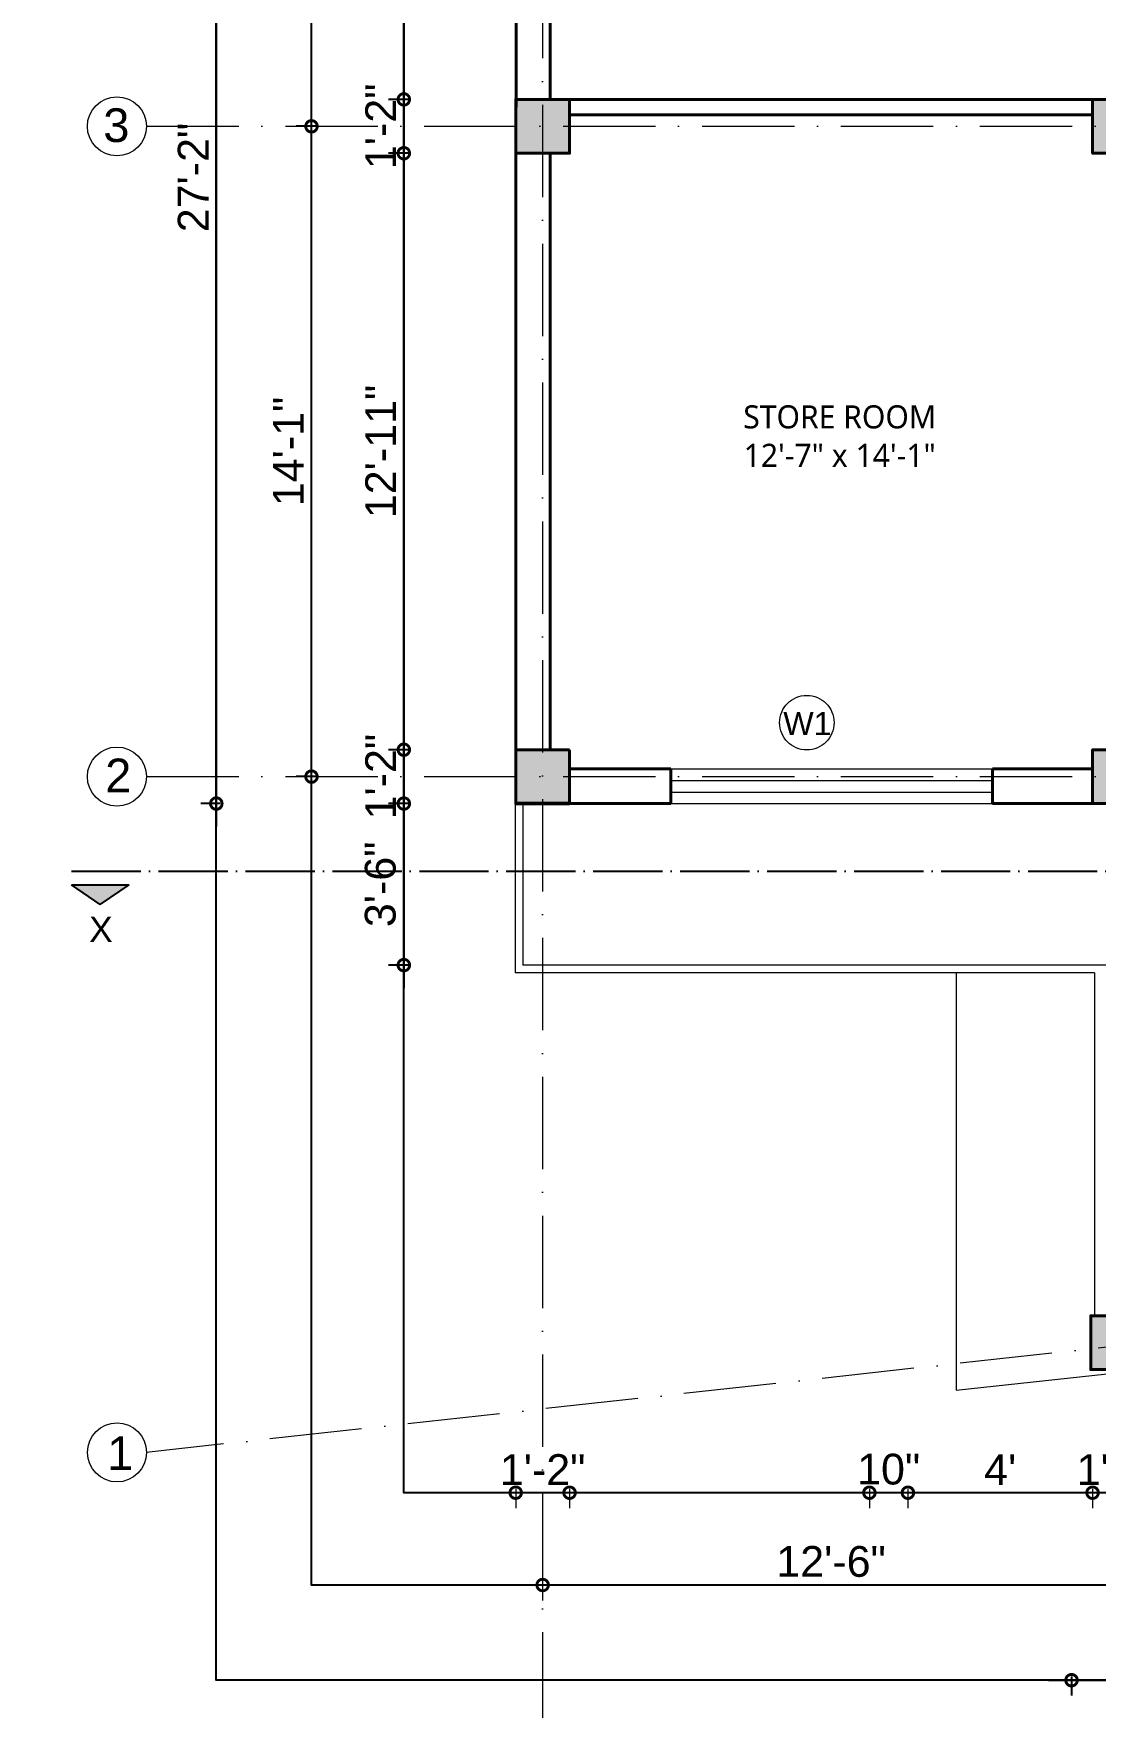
# Model space of a CAD drawing. Header units: inches. Extents: x -71 to 2682309, y -3332 to 801571.
# Drawn here: x 2667740 to 2668016.1, y 797199.4 to 797634.6 of the extents above; entities that cross this region are included whole.
import ezdxf

# ---------------------------------------------------------------- set-up
doc = ezdxf.new("R2010")
doc.units = ezdxf.units.IN
doc.header["$MEASUREMENT"] = 0
doc.header["$PDMODE"] = 99
for name, pattern in [('ACAD_ISO04W100', [30, 24, -3, 0, -3]), ('ACAD_ISO10W100', [18, 12, -3, 0, -3]), ('SOLID', [0])]:
    doc.linetypes.add(name, pattern=pattern)
for name, color, linetype, lineweight in [('CENTER  LINE RA', 10, 'ACAD_ISO04W100', 18), ('CONC. OUTLINE RA', 150, 'Continuous', 40), ('dimension EA', 251, 'Continuous', 5), ('DOOR-WIN RA', 3, 'Continuous', 20), ('elev 2', 20, 'Continuous', 25), ('Hatch', 254, 'Continuous', 9), ('HATCH RA', 8, 'Continuous', 9), ('stair EA', 132, 'Continuous', 5), ('Text', 7, 'Continuous', 20), ('TEXT RA', 254, 'Continuous', 20), ('TEXTURE EA', 8, 'ACAD_ISO10W100', 9), ('wall EA', 24, 'Continuous', 40), ('WALL RA', 42, 'Continuous', 50)]:
    doc.layers.add(name, color=color, linetype=linetype, lineweight=lineweight)
for name, color, linetype in [('Column & Beam', 7, 'Continuous'), ('HACTH', 7, 'Continuous'), ('lettring', 7, 'Continuous'), ('text EA', 7, 'Continuous')]:
    doc.layers.add(name, color=color, linetype=linetype)
doc.styles.add('DIM 8', font='arial.ttf', dxfattribs={"height": 8})
doc.styles.add('EAPL', font='arial.ttf', dxfattribs={"height": 8})
doc.styles.get("Standard").update_dxf_attribs({"font": 'arial.ttf'})
doc.dimstyles.new('Copy of DIM 8', dxfattribs={"dimtxt": 8, "dimasz": 1, "dimexe": 6, "dimexo": 18, "dimgap": 1.6875, "dimtad": 1, "dimdec": 0, "dimzin": 3, "dimdsep": 46, "dimlunit": 4, "dimtxsty": 'DIM 8', "dimblk": 'dot 2', "dimcen": 0.09375, "dimse1": 1, "dimse2": 1, "dimclrd": 1, "dimclre": 1, "dimclrt": 256, "dimadec": 0, "dimazin": 0, "dimtfac": 0.75, "dimtdec": 0, "dimtix": 1, "dimtmove": 1, "dimatfit": 3, "dimldrblk": 'DOT', "dimfxl": 1, "dimtolj": 1, "dimtzin": 0, "dimlwd": 9, "dimlwe": 9, "dimarcsym": 0})
doc.dimstyles.new('EA Copy of 1-8', dxfattribs={"dimtxt": 8, "dimasz": 6, "dimexe": 4, "dimexo": 6, "dimgap": 2, "dimtad": 1, "dimdec": 0, "dimzin": 0, "dimdsep": 46, "dimlunit": 3, "dimtxsty": 'EAPL', "dimblk": 'DOTSMALL', "dimcen": -0.09, "dimdle": 6, "dimclrd": 256, "dimclre": 256, "dimclrt": 256, "dimadec": 0, "dimazin": 0, "dimtfac": 8, "dimtdec": 0, "dimtix": 1, "dimtmove": 0, "dimatfit": 3, "dimldrblk": 'OPEN30', "dimfxl": 1, "dimfxlon": 1, "dimtolj": 1, "dimtzin": 0, "dimlwd": -1, "dimlwe": -1, "dimarcsym": 0})

# ---------------------------------------------------------------- blocks, each defined once
blk = doc.blocks.new('dot1')
at = {"layer": 'Hatch'}
h = blk.add_hatch(color=256, dxfattribs=at)
edge = h.paths.add_edge_path()
edge.add_arc((0, 0), 1, 0, 360)
for p, q in [((3, 0), (-3, 0)), ((0, 3), (0, -3))]:
    blk.add_line(p, q, dxfattribs=at)
blk.add_circle((0, 0), 1, dxfattribs=at)
blk = doc.blocks.new('dot 2')
at = {"layer": 'Hatch', "xscale": 0.5, "yscale": 0.5, "zscale": 0.5}
blk.add_blockref('dot1', (0, 0), dxfattribs=at)
blk = doc.blocks.new('*D1207')
at = {"layer": 'Defpoints', "color": 0, "transparency": 16777216}
for p in [(0, 797733.38), (0, 797733.38), (2670031.36, 797619.38)]:
    blk.add_point(p, dxfattribs=at)
at = {"layer": 'lettring', "color": 1, "lineweight": 9, "transparency": 16777216}
blk.add_line((0, 797620.38), (0, 797732.38), dxfattribs=at)
for p, rotation in [((0, 797733.38), 90), ((0, 797619.38), 270)]:
    blk.add_blockref('dot 2', p, dxfattribs=dict(at, rotation=rotation))
at = {"layer": 'lettring', "transparency": 16777216, "insert": (-5.77, 797676.38), "char_height": 8, "attachment_point": 5, "rotation": 90, "style": 'DIM 8'}
blk.add_mtext('\\A1;9\'-6"', dxfattribs=at)
blk = doc.blocks.new('_Dot')
at = {"color": 0, "linetype": 'ByBlock', "lineweight": -2}
blk.add_line((-0.5, 0), (-1, 0), dxfattribs=at)
at = {"color": 0, "linetype": 'ByBlock', "const_width": 0.5}
blk.add_lwpolyline([(-0.25, 0, 1), (0.25, 0, 1)], format="xyb", close=True, dxfattribs=at)
blk = doc.blocks.new('COLUMN')
at = {"layer": 'HACTH', "lineweight": 30, "transparency": 33554541}
h = blk.add_hatch(color=256, dxfattribs=at)
h.dxf.hatch_style = 1
h.paths.add_polyline_path([(2659104.19, 784576.38), (2659090.19, 784576.38), (2659090.19, 784562.38), (2659104.19, 784562.38)])
at = {"layer": 'CONC. OUTLINE RA'}
blk.add_lwpolyline([(2659090.19, 784576.38), (2659104.19, 784576.38), (2659104.19, 784562.38), (2659090.19, 784562.38)], close=True, dxfattribs=at)
blk = doc.blocks.new('_DotSmall')
at = {"color": 0, "linetype": 'ByBlock', "const_width": 0.5}
blk.add_lwpolyline([(-0.0625, 0, 1), (0.0625, 0, 1)], format="xyb", close=True, dxfattribs=at)
blk = doc.blocks.new('*D1279')
at = {"layer": 'Defpoints', "color": 0, "transparency": 16777216}
for p in [(2667865.37, 797438.96), (2667879.37, 797438.96), (2667879.37, 797255.29)]:
    blk.add_point(p, dxfattribs=at)
at = {"layer": 'dimension EA', "transparency": 16777216}
for p, q in [((2667865.37, 797255.29), (2667859.37, 797255.29)), ((2667865.37, 797256.29), (2667865.37, 797251.29)), ((2667865.37, 797255.29), (2667879.37, 797255.29)), ((2667879.37, 797256.29), (2667879.37, 797251.29)), ((2667879.37, 797255.29), (2667885.37, 797255.29))]:
    blk.add_line(p, q, dxfattribs=at)
at = {"layer": 'dimension EA', "transparency": 16777216, "xscale": 6, "yscale": 6, "zscale": 6}
blk.add_blockref('_DotSmall', (2667865.37, 797255.29), dxfattribs=at)
at = {"layer": 'dimension EA', "transparency": 16777216, "xscale": 6, "yscale": 6, "zscale": 6, "rotation": 180}
blk.add_blockref('_DotSmall', (2667879.37, 797255.29), dxfattribs=at)
at = {"layer": 'dimension EA', "transparency": 16777216, "insert": (2667872.37, 797261.3), "char_height": 8, "attachment_point": 5, "style": 'EAPL'}
blk.add_mtext('\\A1;1\'-2"', dxfattribs=at)
blk = doc.blocks.new('_Open30')
at = {"color": 0, "linetype": 'ByBlock', "lineweight": -2}
for p, q in [((-1, 0.268), (0, 0)), ((0, 0), (-1, -0.268)), ((0, 0), (-1, 0))]:
    blk.add_line(p, q, dxfattribs=at)
blk = doc.blocks.new('*D1280')
at = {"layer": 'Defpoints', "color": 0, "transparency": 16777216}
for p in [(2667957.31, 797438.96), (2667967.31, 797438.96), (2667967.31, 797255.29)]:
    blk.add_point(p, dxfattribs=at)
at = {"layer": 'dimension EA', "transparency": 16777216}
for p, q in [((2667957.31, 797255.29), (2667951.31, 797255.29)), ((2667957.31, 797256.29), (2667957.31, 797251.29)), ((2667957.31, 797255.29), (2667967.31, 797255.29)), ((2667967.31, 797256.29), (2667967.31, 797251.29)), ((2667967.31, 797255.29), (2667973.31, 797255.29))]:
    blk.add_line(p, q, dxfattribs=at)
at = {"layer": 'dimension EA', "transparency": 16777216, "xscale": 6, "yscale": 6, "zscale": 6}
blk.add_blockref('_DotSmall', (2667957.31, 797255.29), dxfattribs=at)
at = {"layer": 'dimension EA', "transparency": 16777216, "xscale": 6, "yscale": 6, "zscale": 6, "rotation": 180}
blk.add_blockref('_DotSmall', (2667967.31, 797255.29), dxfattribs=at)
at = {"layer": 'dimension EA', "transparency": 16777216, "insert": (2667962.31, 797261.37), "char_height": 8, "attachment_point": 5, "style": 'EAPL'}
blk.add_mtext('\\A1;10"', dxfattribs=at)
blk = doc.blocks.new('*D1281')
at = {"layer": 'Defpoints', "color": 0, "transparency": 16777216}
for p in [(2667967.31, 797438.96), (2668015.31, 797438.96), (2668015.31, 797255.29)]:
    blk.add_point(p, dxfattribs=at)
at = {"layer": 'dimension EA', "transparency": 16777216}
for p, q in [((2667961.31, 797255.29), (2668021.31, 797255.29)), ((2667967.31, 797256.29), (2667967.31, 797251.29)), ((2668015.31, 797256.29), (2668015.31, 797251.29))]:
    blk.add_line(p, q, dxfattribs=at)
at = {"layer": 'dimension EA', "transparency": 16777216, "xscale": 6, "yscale": 6, "zscale": 6, "rotation": 180}
blk.add_blockref('_DotSmall', (2667967.31, 797255.29), dxfattribs=at)
at = {"layer": 'dimension EA', "transparency": 16777216, "xscale": 6, "yscale": 6, "zscale": 6}
blk.add_blockref('_DotSmall', (2668015.31, 797255.29), dxfattribs=at)
at = {"layer": 'dimension EA', "transparency": 16777216, "insert": (2667991.31, 797261.29), "char_height": 8, "attachment_point": 5, "style": 'EAPL'}
blk.add_mtext("\\A1;4'", dxfattribs=at)
blk = doc.blocks.new('*D1282')
at = {"layer": 'Defpoints', "color": 0, "transparency": 16777216}
for p in [(2668015.31, 797438.96), (2668029.31, 797291.79), (2668029.31, 797255.29)]:
    blk.add_point(p, dxfattribs=at)
at = {"layer": 'dimension EA', "transparency": 16777216}
for p, q in [((2668015.31, 797255.29), (2668009.31, 797255.29)), ((2668015.31, 797256.29), (2668015.31, 797251.29)), ((2668015.31, 797255.29), (2668029.31, 797255.29)), ((2668029.31, 797256.29), (2668029.31, 797251.29)), ((2668029.31, 797255.29), (2668035.31, 797255.29))]:
    blk.add_line(p, q, dxfattribs=at)
at = {"layer": 'dimension EA', "transparency": 16777216, "xscale": 6, "yscale": 6, "zscale": 6}
blk.add_blockref('_DotSmall', (2668015.31, 797255.29), dxfattribs=at)
at = {"layer": 'dimension EA', "transparency": 16777216, "xscale": 6, "yscale": 6, "zscale": 6, "rotation": 180}
blk.add_blockref('_DotSmall', (2668029.31, 797255.29), dxfattribs=at)
at = {"layer": 'dimension EA', "transparency": 16777216, "insert": (2668022.31, 797261.3), "char_height": 8, "attachment_point": 5, "style": 'EAPL'}
blk.add_mtext('\\A1;1\'-2"', dxfattribs=at)
blk = doc.blocks.new('*D1285')
at = {"layer": 'Defpoints', "color": 0, "transparency": 16777216}
for p in [(2667872.37, 797438.96), (2668022.31, 797291.79), (2668022.31, 797231.29)]:
    blk.add_point(p, dxfattribs=at)
at = {"layer": 'dimension EA', "transparency": 16777216}
for p, q in [((2667872.37, 797232.29), (2667872.37, 797227.29)), ((2668022.31, 797232.29), (2668022.31, 797227.29)), ((2667866.37, 797231.29), (2668028.31, 797231.29))]:
    blk.add_line(p, q, dxfattribs=at)
at = {"layer": 'dimension EA', "transparency": 16777216, "xscale": 6, "yscale": 6, "zscale": 6, "rotation": 180}
blk.add_blockref('_DotSmall', (2667872.37, 797231.29), dxfattribs=at)
at = {"layer": 'dimension EA', "transparency": 16777216, "xscale": 6, "yscale": 6, "zscale": 6}
blk.add_blockref('_DotSmall', (2668022.31, 797231.29), dxfattribs=at)
at = {"layer": 'dimension EA', "transparency": 16777216, "insert": (2667947.34, 797237.37), "char_height": 8, "attachment_point": 5, "style": 'EAPL'}
blk.add_mtext('\\A1;12\'-6"', dxfattribs=at)
blk = doc.blocks.new('*D1277')
at = {"layer": 'Defpoints', "color": 0, "transparency": 16777216}
for p in [(2668194.31, 797304.58), (2668009.84, 797285.06), (2668194.31, 797206.55)]:
    blk.add_point(p, dxfattribs=at)
at = {"layer": 'lettring', "transparency": 16777216}
for p, q in [((2668003.84, 797206.55), (2668200.31, 797206.55)), ((2668009.84, 797207.55), (2668009.84, 797202.55)), ((2668194.31, 797207.55), (2668194.31, 797202.55))]:
    blk.add_line(p, q, dxfattribs=at)
at = {"layer": 'lettring', "transparency": 16777216, "xscale": 6, "yscale": 6, "zscale": 6, "rotation": 180}
blk.add_blockref('_DotSmall', (2668009.84, 797206.55), dxfattribs=at)
at = {"layer": 'lettring', "transparency": 16777216, "xscale": 6, "yscale": 6, "zscale": 6}
blk.add_blockref('_DotSmall', (2668194.31, 797206.55), dxfattribs=at)
at = {"layer": 'lettring', "transparency": 16777216, "insert": (2668102.08, 797212.63), "char_height": 8, "attachment_point": 5, "style": 'EAPL'}
blk.add_mtext('\\A1;15\'-4"', dxfattribs=at)
blk = doc.blocks.new('*D1304')
at = {"layer": 'Defpoints', "color": 0, "transparency": 16777216}
for p in [(2667865.37, 797741.51), (2667836.29, 797617.51), (2667865.37, 797617.51)]:
    blk.add_point(p, dxfattribs=at)
at = {"layer": 'lettring', "transparency": 16777216}
for p, q in [((2667836.29, 797747.51), (2667836.29, 797611.51)), ((2667837.29, 797741.51), (2667832.29, 797741.51)), ((2667837.29, 797617.51), (2667832.29, 797617.51))]:
    blk.add_line(p, q, dxfattribs=at)
at = {"layer": 'lettring', "transparency": 16777216, "xscale": 6, "yscale": 6, "zscale": 6}
for p, rotation in [((2667836.29, 797741.51), 90), ((2667836.29, 797617.51), 270)]:
    blk.add_blockref('_DotSmall', p, dxfattribs=dict(at, rotation=rotation))
at = {"layer": 'lettring', "transparency": 16777216, "insert": (2667830.21, 797679.51), "char_height": 8, "attachment_point": 5, "rotation": 90, "style": 'EAPL'}
blk.add_mtext('\\A1;10\'-4"', dxfattribs=at)
blk = doc.blocks.new('*D1305')
at = {"layer": 'Defpoints', "color": 0, "transparency": 16777216}
for p in [(2667865.37, 797617.51), (2667836.29, 797603.51), (2667865.37, 797603.51)]:
    blk.add_point(p, dxfattribs=at)
at = {"layer": 'lettring', "transparency": 16777216}
for p, q in [((2667836.29, 797617.51), (2667836.29, 797623.51)), ((2667837.29, 797617.51), (2667832.29, 797617.51)), ((2667836.29, 797617.51), (2667836.29, 797603.51)), ((2667837.29, 797603.51), (2667832.29, 797603.51)), ((2667836.29, 797603.51), (2667836.29, 797597.51))]:
    blk.add_line(p, q, dxfattribs=at)
at = {"layer": 'lettring', "transparency": 16777216, "xscale": 6, "yscale": 6, "zscale": 6}
for p, rotation in [((2667836.29, 797617.51), 270), ((2667836.29, 797603.51), 90)]:
    blk.add_blockref('_DotSmall', p, dxfattribs=dict(at, rotation=rotation))
at = {"layer": 'lettring', "transparency": 16777216, "insert": (2667830.28, 797610.51), "char_height": 8, "attachment_point": 5, "rotation": 90, "style": 'EAPL'}
blk.add_mtext('\\A1;1\'-2"', dxfattribs=at)
blk = doc.blocks.new('*D1306')
at = {"layer": 'Defpoints', "color": 0, "transparency": 16777216}
for p in [(2667865.37, 797603.51), (2667836.29, 797448.45), (2667865.37, 797448.45)]:
    blk.add_point(p, dxfattribs=at)
at = {"layer": 'lettring', "transparency": 16777216}
for p, q in [((2667836.29, 797609.51), (2667836.29, 797442.45)), ((2667837.29, 797603.51), (2667832.29, 797603.51)), ((2667837.29, 797448.45), (2667832.29, 797448.45))]:
    blk.add_line(p, q, dxfattribs=at)
at = {"layer": 'lettring', "transparency": 16777216, "xscale": 6, "yscale": 6, "zscale": 6}
for p, rotation in [((2667836.29, 797603.51), 90), ((2667836.29, 797448.45), 270)]:
    blk.add_blockref('_DotSmall', p, dxfattribs=dict(at, rotation=rotation))
at = {"layer": 'lettring', "transparency": 16777216, "insert": (2667830.28, 797525.98), "char_height": 8, "attachment_point": 5, "rotation": 90, "style": 'EAPL'}
blk.add_mtext('\\A1;12\'-11"', dxfattribs=at)
blk = doc.blocks.new('*D1307')
at = {"layer": 'Defpoints', "color": 0, "transparency": 16777216}
for p in [(2667865.37, 797448.45), (2667836.29, 797434.45), (2667865.37, 797434.45)]:
    blk.add_point(p, dxfattribs=at)
at = {"layer": 'lettring', "transparency": 16777216}
for p, q in [((2667836.29, 797448.45), (2667836.29, 797454.45)), ((2667837.29, 797448.45), (2667832.29, 797448.45)), ((2667836.29, 797448.45), (2667836.29, 797434.45)), ((2667837.29, 797434.45), (2667832.29, 797434.45)), ((2667836.29, 797434.45), (2667836.29, 797428.45))]:
    blk.add_line(p, q, dxfattribs=at)
at = {"layer": 'lettring', "transparency": 16777216, "xscale": 6, "yscale": 6, "zscale": 6}
for p, rotation in [((2667836.29, 797448.45), 270), ((2667836.29, 797434.45), 90)]:
    blk.add_blockref('_DotSmall', p, dxfattribs=dict(at, rotation=rotation))
at = {"layer": 'lettring', "transparency": 16777216, "insert": (2667830.28, 797441.45), "char_height": 8, "attachment_point": 5, "rotation": 90, "style": 'EAPL'}
blk.add_mtext('\\A1;1\'-2"', dxfattribs=at)
blk = doc.blocks.new('*D1288')
at = {"layer": 'Defpoints', "color": 0, "transparency": 16777216}
for p in [(2667864.31, 797434.45), (2667836.29, 797392.45), (2667866.18, 797392.45)]:
    blk.add_point(p, dxfattribs=at)
at = {"layer": 'lettring', "transparency": 16777216}
for p, q in [((2667836.29, 797440.45), (2667836.29, 797386.45)), ((2667837.29, 797434.45), (2667832.29, 797434.45)), ((2667837.29, 797392.45), (2667832.29, 797392.45))]:
    blk.add_line(p, q, dxfattribs=at)
at = {"layer": 'lettring', "transparency": 16777216, "xscale": 6, "yscale": 6, "zscale": 6}
for p, rotation in [((2667836.29, 797434.45), 90), ((2667836.29, 797392.45), 270)]:
    blk.add_blockref('_DotSmall', p, dxfattribs=dict(at, rotation=rotation))
at = {"layer": 'lettring', "transparency": 16777216, "insert": (2667830.21, 797413.45), "char_height": 8, "attachment_point": 5, "rotation": 90, "style": 'EAPL'}
blk.add_mtext('\\A1;3\'-6"', dxfattribs=at)
blk = doc.blocks.new('*D1308')
at = {"layer": 'Defpoints', "color": 0, "transparency": 16777216}
for p in [(2667812.29, 797610.51), (2667872.37, 797610.51), (2667872.37, 797441.45)]:
    blk.add_point(p, dxfattribs=at)
at = {"layer": 'lettring', "transparency": 16777216}
for p, q in [((2667812.29, 797435.45), (2667812.29, 797616.51)), ((2667813.29, 797610.51), (2667808.29, 797610.51)), ((2667813.29, 797441.45), (2667808.29, 797441.45))]:
    blk.add_line(p, q, dxfattribs=at)
at = {"layer": 'lettring', "transparency": 16777216, "xscale": 6, "yscale": 6, "zscale": 6}
for p, rotation in [((2667812.29, 797610.51), 90), ((2667812.29, 797441.45), 270)]:
    blk.add_blockref('_DotSmall', p, dxfattribs=dict(at, rotation=rotation))
at = {"layer": 'lettring', "transparency": 16777216, "insert": (2667806.28, 797525.98), "char_height": 8, "attachment_point": 5, "rotation": 90, "style": 'EAPL'}
blk.add_mtext('\\A1;14\'-1"', dxfattribs=at)
blk = doc.blocks.new('*D1309')
at = {"layer": 'Defpoints', "color": 0, "transparency": 16777216}
for p in [(2667812.29, 797748.51), (2667872.37, 797748.51), (2667872.37, 797610.51)]:
    blk.add_point(p, dxfattribs=at)
at = {"layer": 'lettring', "transparency": 16777216}
for p, q in [((2667812.29, 797604.51), (2667812.29, 797754.51)), ((2667813.29, 797748.51), (2667808.29, 797748.51)), ((2667813.29, 797610.51), (2667808.29, 797610.51))]:
    blk.add_line(p, q, dxfattribs=at)
at = {"layer": 'lettring', "transparency": 16777216, "xscale": 6, "yscale": 6, "zscale": 6}
for p, rotation in [((2667812.29, 797748.51), 90), ((2667812.29, 797610.51), 270)]:
    blk.add_blockref('_DotSmall', p, dxfattribs=dict(at, rotation=rotation))
at = {"layer": 'lettring', "transparency": 16777216, "insert": (2667806.21, 797679.51), "char_height": 8, "attachment_point": 5, "rotation": 90, "style": 'EAPL'}
blk.add_mtext('\\A1;11\'-6"', dxfattribs=at)
blk = doc.blocks.new('*D1289')
at = {"layer": 'Defpoints', "color": 0, "transparency": 16777216}
for p in [(2667865.37, 797759.95), (2667787.55, 797434.45), (2667865.37, 797434.45)]:
    blk.add_point(p, dxfattribs=at)
at = {"layer": 'lettring', "transparency": 16777216}
for p, q in [((2667787.55, 797765.95), (2667787.55, 797428.45)), ((2667788.55, 797759.95), (2667783.55, 797759.95)), ((2667788.55, 797434.45), (2667783.55, 797434.45))]:
    blk.add_line(p, q, dxfattribs=at)
at = {"layer": 'lettring', "transparency": 16777216, "xscale": 6, "yscale": 6, "zscale": 6}
for p, rotation in [((2667787.55, 797759.95), 90), ((2667787.55, 797434.45), 270)]:
    blk.add_blockref('_DotSmall', p, dxfattribs=dict(at, rotation=rotation))
at = {"layer": 'lettring', "transparency": 16777216, "insert": (2667781.54, 797597.2), "char_height": 8, "attachment_point": 5, "rotation": 90, "style": 'EAPL'}
blk.add_mtext('\\A1;27\'-2"', dxfattribs=at)

msp = doc.modelspace()

# ---------------------------------------------------------------- hatches: boundary and pattern name
at = {"layer": 'Column & Beam'}
h = msp.add_hatch(color=256, dxfattribs=at)
h.dxf.hatch_style = 1
h.paths.add_polyline_path([(2667764.87, 797413.29), (2667749.93, 797413.29), (2667757.4, 797408.24)])

# ---------------------------------------------------------------- linework, layer by layer
at = {"layer": 'CENTER  LINE RA', "linetype": 'ACAD_ISO10W100', "ltscale": 2}
for p, q in [((2667872.37, 798049.3), (2667872.37, 797176.57)), ((2667769.41, 797610.51), (2668290.31, 797610.51)), ((2668291.81, 797323.04), (2667769.36, 797265.76))]:
    msp.add_line(p, q, dxfattribs=at)
at = {"layer": 'Defpoints'}
for points in [[(2667787.55, 798028.88), (2668272.45, 798028.88), (2668272.45, 797206.55), (2667787.55, 797206.55)], [(2667812.29, 798004.14), (2668248.45, 798004.14), (2668248.45, 797231.29), (2667812.29, 797231.29)], [(2667836.29, 797980.14), (2668224.44, 797980.14), (2668224.44, 797255.29), (2667836.29, 797255.29)]]:
    msp.add_lwpolyline(points, close=True, dxfattribs=at)
at = {"layer": 'DOOR-WIN RA', "linetype": 'SOLID'}
for p, q in [((2667905.71, 797443.45), (2667989.31, 797443.45)), ((2667905.71, 797440.45), (2667989.31, 797440.45)), ((2667905.71, 797437.45), (2667989.31, 797437.45)), ((2667905.71, 797434.45), (2667989.31, 797434.45))]:
    msp.add_line(p, q, dxfattribs=at)
at = {"layer": 'elev 2', "linetype": 'ACAD_ISO04W100', "ltscale": 0.75}
msp.add_line((2667749.93, 797416.88), (2668321.4, 797416.88), dxfattribs=at)
at = {"layer": 'elev 2'}
for p, q in [((2667749.93, 797413.29), (2667764.87, 797413.29)), ((2667757.4, 797408.24), (2667749.93, 797413.29)), ((2667757.4, 797408.24), (2667764.87, 797413.29))]:
    msp.add_line(p, q, dxfattribs=at)
at = {"layer": 'stair EA'}
for p, q in [((2667865.24, 797434.45), (2667865.24, 797390.45)), ((2667867.24, 797434.45), (2667867.24, 797392.45)), ((2668015.84, 797390.45), (2667865.24, 797390.45)), ((2668018.84, 797392.45), (2667867.24, 797392.45)), ((2667979.84, 797390.45), (2667979.84, 797281.91)), ((2668015.84, 797390.45), (2668015.84, 797301.28)), ((2667979.84, 797281.91), (2668028.84, 797287.28))]:
    msp.add_line(p, q, dxfattribs=at)
at = {"layer": 'TEXTURE EA', "linetype": 'ACAD_ISO10W100', "ltscale": 2}
msp.add_line((2667769.41, 797441.45), (2668290.31, 797441.45), dxfattribs=at)
at = {"layer": 'TEXTURE EA', "linetype": 'ByBlock', "ltscale": 2}
for centre in [(2667761.72, 797610.51), (2667761.72, 797441.45), (2667761.74, 797265.77)]:
    msp.add_circle(centre, 7.69, dxfattribs=at)
at = {"layer": 'TEXTURE EA', "linetype": 'ACAD_ISO10W100', "ltscale": 4}
msp.add_circle((2667941.04, 797455.48), 7.09, dxfattribs=at)
at = {"layer": 'wall EA'}
for p, q in [((2667865.39, 797585.94), (2667865.58, 797741.51)), ((2667874.37, 797617.51), (2667874.37, 797741.51)), ((2668015.31, 797617.51), (2667879.37, 797617.51)), ((2668015.31, 797613.51), (2667879.37, 797613.51)), ((2667874.37, 797448.45), (2667874.37, 797603.51)), ((2667865.37, 797448.45), (2667865.39, 797585.94)), ((2667905.71, 797443.45), (2667879.71, 797443.45)), ((2667905.71, 797443.45), (2667905.71, 797434.45)), ((2668015.31, 797443.45), (2667989.31, 797443.45)), ((2667989.31, 797443.45), (2667989.31, 797434.45)), ((2667905.71, 797434.45), (2667879.71, 797434.45)), ((2668015.31, 797434.45), (2667989.31, 797434.45))]:
    msp.add_line(p, q, dxfattribs=at)
at = {"layer": 'WALL RA'}
msp.add_line((2667879.37, 797434.45), (2667865.37, 797434.45), dxfattribs=at)

# ---------------------------------------------------------------- block references
at = {"layer": 'HATCH RA', "lineweight": 30, "rotation": 270}
for p in [(1883303, 3456707.7), (1883452.93, 3456707.7), (1883303, 3456538.63), (1883452.93, 3456538.63), (1883452.46, 3456391.47)]:
    msp.add_blockref('COLUMN', p, dxfattribs=at)

# ---------------------------------------------------------------- texts
at = {"layer": 'Text', "insert": (2667754.5, 797405.03), "char_height": 6.57, "attachment_point": 1}
msp.add_mtext_dynamic_manual_height_columns('X', width=6.5733, gutter_width=32.87, heights=[0], dxfattribs=at)
at = {"layer": 'text EA', "char_height": 6, "attachment_point": 2}
for s, insert, width in [('{\\fTrebuchet MS|b0|i0|c0|p34;STORE ROOM\\P12\'-7" x 14\'-1"}', (2667949.59, 797537.98), 87.9157), ('W1', (2667941.2, 797458.27), 11.1695)]:
    msp.add_mtext(s, dxfattribs=dict(at, insert=insert, width=width))
at = {"layer": 'TEXT RA', "char_height": 8.76, "attachment_point": 1}
for s, insert in [('3', (2667758.16, 797615.19)), ('2', (2667758.66, 797446.13)), ('1', (2667759.18, 797269.95))]:
    msp.add_mtext_dynamic_manual_height_columns(s, width=8.7644, gutter_width=43.82, heights=[0], dxfattribs=dict(at, insert=insert))

# ---------------------------------------------------------------- dimensions: what is measured, and where the dimension line sits
at = {"layer": 'dimension EA'}
for base, p1, p2, picture, middle in [((2667879.37, 797255.29), (2667865.37, 797438.96), (2667879.37, 797438.96), '*D1279', (2667872.37, 797261.3)), ((2668022.31, 797231.29), (2667872.37, 797438.96), (2668022.31, 797291.79), '*D1285', (2667947.34, 797237.37))]:
    dim = msp.add_linear_dim(base=base, p1=p1, p2=p2, dimstyle='EA Copy of 1-8', dxfattribs=at)
    dim.commit()
    dim.dimension.update_dxf_attribs({"geometry": picture, "text_midpoint": middle})
for base, p1, p2, picture, middle in [((2667967.31, 797255.29), (2667957.31, 797438.96), (2667967.31, 797438.96), '*D1280', (2667962.31, 797261.37)), ((2668015.31, 797255.29), (2667967.31, 797438.96), (2668015.31, 797438.96), '*D1281', (2667991.31, 797261.29)), ((2668029.31, 797255.29), (2668015.31, 797438.96), (2668029.31, 797291.79), '*D1282', (2668022.31, 797261.3))]:
    dim = msp.add_linear_dim(base=base, p1=p1, p2=p2, dimstyle='EA Copy of 1-8', override={"dimtmove": 1}, dxfattribs=at)
    dim.commit()
    dim.dimension.update_dxf_attribs({"geometry": picture, "text_midpoint": middle})
at = {"layer": 'lettring'}
for base, p1, p2, dimstyle, picture, middle in [((2667787.5523, 797434.4456), (2667865.3747, 797759.9458), (2667865.3735, 797434.4456), 'EA Copy of 1-8', '*D1289', (2667781.536, 797597.1957)), ((0, 797733.38), (2670031.36, 797619.38), (0, 797733.38), 'Copy of DIM 8', '*D1207', (-5.77, 797676.38)), ((2667812.29, 797610.51), (2667872.37, 797441.45), (2667872.37, 797610.51), 'EA Copy of 1-8', '*D1308', (2667806.28, 797525.98))]:
    dim = msp.add_linear_dim(base=base, p1=p1, p2=p2, angle=90, dimstyle=dimstyle, dxfattribs=at)
    dim.commit()
    dim.dimension.update_dxf_attribs({"geometry": picture, "text_midpoint": middle})
for base, p1, p2, picture, middle in [((2667812.29, 797748.51), (2667872.37, 797610.51), (2667872.37, 797748.51), '*D1309', (2667806.21, 797679.51)), ((2667836.29, 797617.51), (2667865.37, 797741.51), (2667865.37, 797617.51), '*D1304', (2667830.21, 797679.51)), ((2667836.29, 797603.51), (2667865.37, 797617.51), (2667865.37, 797603.51), '*D1305', (2667830.28, 797610.51)), ((2667836.29, 797448.45), (2667865.37, 797603.51), (2667865.37, 797448.45), '*D1306', (2667830.28, 797525.98)), ((2667836.29, 797434.45), (2667865.37, 797448.45), (2667865.37, 797434.45), '*D1307', (2667830.28, 797441.45)), ((2667836.29, 797392.45), (2667864.31, 797434.45), (2667866.18, 797392.45), '*D1288', (2667830.21, 797413.45))]:
    dim = msp.add_linear_dim(base=base, p1=p1, p2=p2, angle=90, dimstyle='EA Copy of 1-8', override={"dimtmove": 1}, dxfattribs=at)
    dim.commit()
    dim.dimension.update_dxf_attribs({"geometry": picture, "text_midpoint": middle})
dim = msp.add_linear_dim(base=(2668194.31, 797206.55), p1=(2668009.84, 797285.06), p2=(2668194.31, 797304.58), dimstyle='EA Copy of 1-8', dxfattribs=at)
dim.commit()
dim.dimension.update_dxf_attribs({"geometry": '*D1277', "text_midpoint": (2668102.08, 797212.63)})

doc.saveas('drawing.dxf')
